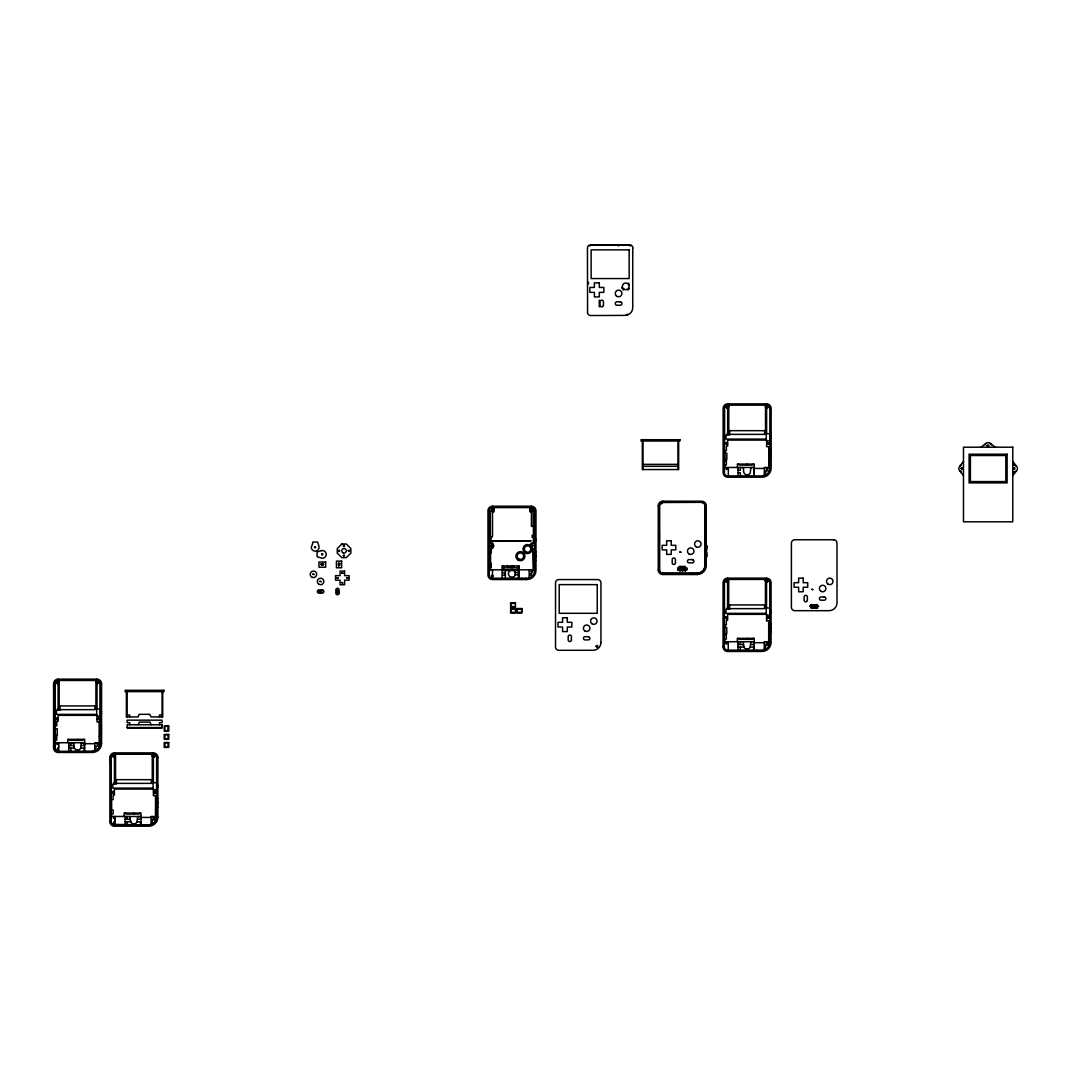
<?xml version="1.0" encoding="UTF-8"?>
<svg xmlns="http://www.w3.org/2000/svg" width="1071" height="1071" viewBox="0 0 1071 1071"><rect width="100%" height="100%" fill="white"/><g stroke="black" fill="none" stroke-linecap="round" stroke-linejoin="round"><path stroke-width="1.5" d="M156.942 817.106L156.968 819.288M705.32 567.617L705.307 565.434M705.548 566.546L705.615 565.434M57.365 717.624C59.735 721.64 53.456 718.239 56.04 718.909C57.392 720.837 57.928 716.847 56.107 718.373M58.088 744.024C56.174 746.045 56.857 741.788 58.637 744.024M96.845 681.491L97.407 683.606L98.96 682.066L97.729 683.097L97.113 682.04L98.358 682.04M98.746 719.337L97.675 718.721L98.572 718.039L99.014 719.819L97.166 719.056L98.05 717.503M112.361 792.446C114.262 790.425 113.566 794.642 111.812 792.446M112.455 792.808C114.195 796.128 114.195 788.778 112.455 792.098M114.436 817.762C111.17 819.181 115.788 815.245 114.356 818.846M154.438 755.497C151.854 753.167 154.304 759.419 153.889 756.809C151.962 755.443 155.951 754.921 154.438 756.742M155.616 793.343L155.228 792.955C152.966 796.101 153.421 788.684 155.228 791.951C152.618 791.215 155.442 794.776 155.349 792.098M492.486 509.649C489.701 507.6 493.262 511.563 492.299 509.97M493.021 509.796L492.432 508.377L491.442 508.845M490.424 545.808C492.339 543.787 491.669 548.044 489.875 545.808M491.643 546.304L492.365 545.474L491.335 545.112M492.486 575.903C489.166 574.618 494.494 577.363 492.151 575.1M532.354 510.091C529.663 509.676 534.402 507.694 532.341 508.779M531.966 510.157L532.769 509.113M532.742 509.796L533.412 509.475L532.648 508.966M532.3 546.304C529.931 543.305 534.536 547.95 532.608 545.112M531.818 572.985L530.935 571.432L532.782 570.656L531.457 571.566L532.341 572.45L532.501 571.138M727.852 406.23L727.289 408.346L725.736 406.793L727.584 406.766L726.955 407.837L726.339 406.766M726.995 443.648C723.996 441.721 728.936 446.138 725.951 444.077M727.53 443.782L726.941 442.363L725.951 442.845M726.459 469.272L726.071 467.866L727.852 467.866L726.339 468.402L726.781 469.446L727.463 468.255M725.736 618.221C724.96 615.624 728.588 618.409 725.884 618.328C722.43 616.909 730.02 615.691 726.566 618.931M767.934 407.475C766.019 410.809 766.394 403.218 768.001 406.94C767.385 409.577 765.631 405.347 767.934 406.766M768.59 443.099C768.844 445.63 765.805 442.577 768.322 442.845C771.669 444.237 764.627 445.697 767.331 442.363M766.662 468.763C768.576 466.742 767.907 470.999 766.113 468.763M766.742 581.888C763.837 581.218 770.062 578.768 767.76 581.888C765.845 582.932 766.809 579.331 767.934 581.192M767.264 618.81C764.962 614.741 771.2 618.168 768.59 617.9C768.188 615.397 766.033 619.118 768.402 618.221M57.566 743.341L56.281 743.394M113.901 817.066L114.985 817.762M532.983 545.112L533.412 545.447M767.572 468.067L766.756 467.666L766.769 468.402M727.075 642.332C729.632 643.002 724.21 643.885 727.396 642.52M100.165 745.992L100.754 745.028L100.005 745.389M138.132 724.706L139.431 722.108L149.98 722.122L151.105 724.706M490.96 545.112L490.451 545.621M492.151 576.332L493.021 576.037M532.501 508.912L531.644 508.966M767.733 468.147L768.001 468.402M56.281 681.758C59.079 679.081 59.079 685.694 56.281 683.017M58.744 746.902L57.593 748.401A1.62 1.62 0 0 0 57.593 750.691L58.088 751.159A3.24 3.24 0 0 1 54.849 747.919L54.849 683.686A3.24 3.24 0 0 1 58.088 680.446L97.019 680.446A3.24 3.24 0 0 1 100.259 683.686L100.259 743.381A7.792 7.792 0 0 1 92.481 751.159L58.088 751.333A3.4 3.4 0 0 1 54.688 747.919L54.688 683.686A3.4 3.4 0 0 1 58.088 680.286L97.019 680.286A3.4 3.4 0 0 1 100.433 683.686L100.433 743.381A7.952 7.952 0 0 1 92.481 751.333L92.481 752.458L58.088 752.458A4.538 4.538 0 0 1 53.55 747.919L53.55 683.686A4.538 4.538 0 0 1 58.088 679.148L97.019 679.148A4.538 4.538 0 0 1 101.558 683.686L101.558 743.381A9.09 9.09 0 0 1 92.481 752.458M98.693 744.921L98.693 743.14L96.912 743.14M115.079 820.627L113.941 822.126A1.62 1.62 0 0 0 113.941 824.416L148.829 824.898A7.792 7.792 0 0 0 156.607 817.106L156.607 757.411A3.24 3.24 0 0 0 153.367 754.171L114.436 754.171A3.24 3.24 0 0 0 111.197 757.411L111.197 821.644A3.24 3.24 0 0 0 114.436 824.898M588.541 282.316L588.541 283.869M661.128 503.892L662.36 503.383M727.785 582.276C729.619 579.987 724.625 579.331 725.803 582.008M727.222 641.797L725.669 642.694L726.566 644.247M766.22 642.386L768.416 642.386M768.416 643.644L767.639 644.247M959.75 466.246L963.472 461.4M1012.778 475.685L1016.499 470.838M490.638 546.304L490.451 545.982M94.757 749.995L95.051 749.74A3.574 3.574 0 0 0 95.855 746.126L99.764 746.126M151.091 823.719L151.399 823.479A3.574 3.574 0 0 0 152.202 819.851L156.112 819.851M764.333 474.721L764.64 474.48A3.574 3.574 0 0 0 765.444 470.852L769.339 470.852M764.266 648.972L764.574 648.731A3.574 3.574 0 0 0 765.377 645.117L769.273 645.117M154.773 818.846C157.45 816.048 150.837 816.048 153.514 818.846M980.982 447.196L985.829 443.474M84.007 739.351L82.708 740.329L69.816 740.329L68.517 739.351M140.341 813.09L139.043 814.054L126.15 814.054L124.865 813.09M516.517 569.812L519.114 567.858L519.114 578.246M753.582 464.091L752.284 465.068L739.392 465.068L738.093 464.091M753.515 638.343L752.217 639.32L739.325 639.32L738.026 638.343M492.888 508.832L493.611 509.073M728.052 406.498L728.775 406.739M589.425 245.794L590.523 245.794M629.775 245.794L630.886 245.794M626 315.088L626.856 314.727A3.574 3.574 0 0 0 627.593 314.164M113.084 755.028L114.985 756.113L113.084 757.21M114.048 816.53L113.365 817.133M752.003 467.465L750.758 468.429L750.236 473.141A3.574 3.574 0 0 1 743.569 471.36L743.528 468.429L742.27 467.465M751.936 641.716L750.677 642.68L750.155 647.393A3.574 3.574 0 0 1 743.502 645.612L743.461 642.68L742.203 641.716M82.427 742.725L81.168 743.689L80.646 748.415A3.574 3.574 0 0 1 73.993 746.621L73.939 743.689L72.694 742.725M138.761 816.463L137.516 817.414L136.994 822.14A3.574 3.574 0 0 1 130.327 820.346L130.287 817.414L129.029 816.463M590.683 244.938L629.614 244.938M727.678 403.874L766.608 403.874A4.538 4.538 0 0 1 771.147 408.426L771.147 468.121A9.09 9.09 0 0 1 762.057 477.197L727.678 477.197A4.538 4.538 0 0 1 723.126 472.659L723.126 408.426A4.538 4.538 0 0 1 727.678 403.874L727.678 433.728M727.678 405.628L728.775 405.628M765.497 405.628L766.608 405.628M727.678 405.963L728.775 405.963M765.497 405.963L766.956 406.511M727.678 406.337L728.775 406.337M765.497 406.337L766.608 406.337M765.497 406.739L766.608 406.739M765.497 407.06L766.1 406.793M724.424 408.426L724.424 472.659A3.24 3.24 0 0 0 727.678 475.899L762.057 475.899A7.792 7.792 0 0 0 769.848 468.121L769.848 408.426A3.24 3.24 0 0 0 766.608 405.173L727.678 405.173A3.24 3.24 0 0 0 724.424 408.426L724.424 441.185M728.775 430.676L765.497 430.676M764.654 433.728L769.848 433.728M729.619 434.371L764.654 434.371L764.654 430.676M769.848 436.392L771.147 436.392M769.848 438.2L771.147 438.2M766.274 439.11L726.058 439.11L726.058 435.027L729.619 435.027L729.619 430.676M766.608 440.864L769.848 440.864M769.848 446.701L766.608 446.701L766.608 440.087L727.678 440.087L727.678 446.058L726.379 446.058L726.379 450.596L724.88 450.596L724.88 460.972L726.379 460.972L726.379 464.868L724.88 464.868L724.88 467.465L754.279 467.465M769.848 449.686L771.147 449.686M769.848 452.872L771.147 452.872M724.88 453.194L726.834 453.194L726.834 459.673L724.88 459.673M769.848 454.814L771.147 454.814M769.848 457.986L771.147 457.986M768.75 460.972L769.848 460.972M642.975 464.359L678.01 464.359M1012.778 465.296L1014.21 465.296A3.24 3.24 0 0 1 1017.45 468.549A3.24 3.24 0 0 1 1014.21 471.789L1012.778 471.789M642.975 466.313L678.01 466.313M754.279 468.442L764.333 468.442M738.053 470.249L740.396 470.249L740.396 467.465M738.053 472.82L740.396 472.82L740.396 475.899M662.882 501.857L662.882 501.201A4.538 4.538 0 0 0 658.25 505.74L658.25 569.986A4.538 4.538 0 0 0 662.788 574.525L697.181 574.525A9.09 9.09 0 0 0 706.258 565.434L706.258 505.74A4.538 4.538 0 0 0 701.719 501.201L662.788 501.201L662.788 502.339A3.4 3.4 0 0 0 659.388 505.74L659.388 569.986A3.4 3.4 0 0 0 662.788 573.387L697.181 573.387A7.952 7.952 0 0 0 705.133 565.434L705.133 505.74A3.4 3.4 0 0 0 701.719 502.339L662.788 502.5A3.24 3.24 0 0 0 659.549 505.74L659.549 569.986A3.24 3.24 0 0 0 662.788 573.226L697.181 573.213A7.765 7.765 0 0 0 704.932 565.943L704.959 505.74A3.24 3.24 0 0 0 701.719 502.5M658.25 505.74L659.388 505.74M705.133 505.74L706.258 505.74M492.513 506.222L531.43 506.222A4.538 4.538 0 0 1 535.982 510.76L535.982 570.455A9.09 9.09 0 0 1 526.892 579.545L492.513 579.545A4.538 4.538 0 0 1 487.961 575.007L487.961 510.76A4.538 4.538 0 0 1 492.513 506.222L492.513 536.076L491.857 537.374L490.371 537.374M492.513 507.975L493.611 507.975M530.332 507.975L531.43 507.975M492.513 508.297L493.611 508.297M492.513 508.671L493.611 508.671M489.26 510.76L489.26 575.007A3.24 3.24 0 0 0 492.513 578.246L526.892 578.246A7.792 7.792 0 0 0 534.683 570.455L534.683 510.76A3.24 3.24 0 0 0 531.43 507.52L492.513 507.52A3.24 3.24 0 0 0 489.26 510.76L489.26 543.533M492.513 510.76L490.371 510.76L490.371 543.211L492.513 543.211L492.513 548.392L490.371 548.392M531.43 511.095L533.572 511.095L533.572 526.343M490.558 511.416L493.811 511.416L493.811 507.52M489.26 511.737L490.371 511.737M533.572 511.737L534.683 511.737M534.683 526.343L531.43 526.343L531.43 506.222M704.959 533.706L706.258 533.706M534.683 535.42L532.086 535.42L532.086 537.374L534.683 537.374M704.959 535.527L706.258 535.527M659.388 538.512L658.893 505.74M534.683 539.315L535.982 539.315M490.879 540.748L531.109 540.748L490.879 541.39M534.683 541.257L535.982 541.257M489.26 543.01L490.371 543.01M534.683 543.211L531.43 543.211L531.43 547.589M704.959 547.013L706.914 547.013M489.26 548.593L490.371 548.593M531.43 549.048L534.683 549.048M704.959 550.066L706.914 550.066L706.914 545.474M704.959 550.186L706.258 550.186M534.683 551.967L535.982 551.967M704.959 552.261L706.914 552.261L706.914 556.853M490.371 552.944L491.214 552.944L491.214 548.392A2.597 2.597 0 0 0 493.744 545.808A2.597 2.597 0 0 0 491.147 543.211M534.683 555.206L535.982 555.206M704.959 555.314L706.914 555.314M534.683 557.161L535.982 557.161M692.308 559.598L689.068 559.598A1.62 1.62 0 0 0 687.448 561.217A1.62 1.62 0 0 0 689.068 562.837L692.308 562.837A1.62 1.62 0 0 0 693.941 561.217A1.62 1.62 0 0 0 692.308 559.598L692.87 559.691M534.683 560.401L535.982 560.401M490.371 563.319L491.214 563.319L491.214 567.215L489.715 567.215L489.715 569.812L533.572 569.812L533.572 549.048M533.572 563.319L534.683 563.319M705.133 565.434L706.258 565.434M502.245 565.916L519.114 565.916L516.517 567.858L504.829 567.858L502.245 565.916L502.245 578.246M679.228 566.412L685.279 566.412M533.572 569.491L534.683 569.491M658.25 569.986L659.455 569.986M502.245 570.455L518.779 570.455L518.779 565.916M515.338 572.597L518.458 572.597M502.245 572.891L505.485 572.891M515.338 574.806L519.114 574.806M502.245 575.167L505.485 575.167M727.611 578.139L766.541 578.139A4.538 4.538 0 0 1 771.08 582.678L771.08 642.372A9.09 9.09 0 0 1 761.99 651.449L727.611 651.449A4.538 4.538 0 0 1 723.059 646.911L723.059 582.678A4.538 4.538 0 0 1 727.611 578.139L727.611 607.98M765.43 579.893L766.541 579.893M765.43 580.214L766.541 580.214M765.43 580.589L766.541 580.589M765.43 580.991L766.153 580.75M765.43 581.312L765.979 581.379M724.357 582.678L724.357 646.911A3.24 3.24 0 0 0 727.611 650.151L761.99 650.151A7.792 7.792 0 0 0 769.781 642.372L769.781 582.678A3.24 3.24 0 0 0 766.541 579.438L727.611 579.438A3.24 3.24 0 0 0 724.357 582.678L724.357 615.437M515.338 603.428L512.299 603.428A1.553 1.553 0 0 0 510.733 604.981A1.553 1.553 0 0 0 512.299 606.534L515.338 606.534M728.708 604.928L765.43 604.928M764.587 607.98L769.781 607.98M729.552 608.636L764.587 608.636L764.587 604.928M515.338 609.265L512.299 609.265A1.553 1.553 0 0 0 510.733 610.818A1.553 1.553 0 0 0 512.299 612.371L515.338 612.371M769.781 610.644L771.08 610.644M769.781 612.465L771.08 612.465M766.207 613.362L725.977 613.362L725.977 609.279L729.552 609.279L729.552 604.928M766.541 615.115L769.781 615.115M769.781 620.952L766.541 620.952L766.541 614.339L727.611 614.339L727.611 620.31L726.312 620.31L726.312 624.848L724.813 624.848L724.813 635.237L726.312 635.237L726.312 639.119L724.813 639.119L724.813 641.716L754.212 641.716M769.781 623.938L771.08 623.938M769.781 627.124L771.08 627.124M724.813 627.445L726.767 627.445L726.767 633.938L724.813 633.938M769.781 629.065L771.08 629.065M769.781 632.251L771.08 632.251M768.683 635.237L769.781 635.237M754.212 642.694L764.266 642.694M737.986 644.514L743.502 644.514M750.637 644.514L754.212 644.514M723.059 646.911L724.357 646.911M737.986 647.071L743.85 647.071M750.302 647.071L754.212 647.071M95.921 680.902L97.019 680.902M95.921 681.223L97.019 681.223M95.921 681.598L97.019 681.598M95.921 681.999L97.019 681.999M95.921 682.321L97.019 682.388M53.55 683.686L54.849 683.686M100.433 683.686L101.558 683.686M59.2 705.936L95.921 705.936M95.078 708.989L100.259 708.989M60.043 709.645L95.078 709.645L95.078 705.936M100.259 711.653L101.558 711.653M100.259 713.473L101.558 713.473M96.698 714.384L56.468 714.384L56.468 710.287L60.043 710.287L60.043 705.936M127.034 714.973L129.631 714.973L129.631 716.914M162.069 714.973L159.472 714.973L159.472 716.914M97.019 716.124L100.259 716.124M54.849 716.459L54.193 683.686M100.259 721.974L97.019 721.974L97.019 715.348L58.088 715.348L58.088 721.318L56.79 721.318L56.79 725.857L55.304 725.857L55.304 736.246L56.79 736.246L56.79 740.141L55.304 740.141L55.304 742.725L84.689 742.725M100.259 724.947L101.558 724.947M127.168 727.557L162.069 727.557M100.259 728.133L101.558 728.133M55.304 728.775L57.245 728.775L57.245 735.268L55.304 735.268M100.259 730.074L101.558 730.074M100.259 733.26L101.558 733.26M99.161 736.246L100.259 736.246M100.433 743.381L101.558 743.381M84.689 743.702L94.757 743.702M68.798 745.523L73.993 745.523M81.128 745.523L84.689 745.523M53.55 747.919L54.755 747.919M68.798 748.08L74.327 748.08M80.78 748.08L84.689 748.08M114.436 752.873L153.367 752.873A4.538 4.538 0 0 1 157.906 757.411L157.906 817.106A9.09 9.09 0 0 1 148.829 826.196L114.436 826.196A4.538 4.538 0 0 1 109.898 821.644L109.898 757.411A4.538 4.538 0 0 1 114.436 752.873L114.436 782.714M152.256 754.627L153.367 754.627M152.256 754.948L153.367 754.948M152.256 755.323L153.367 755.323M152.256 755.724L153.367 755.724M152.256 756.059L153.367 756.113M109.898 757.411L111.197 757.411M157.906 757.411L156.768 757.411A3.4 3.4 0 0 0 153.367 754.011L114.436 754.011A3.4 3.4 0 0 0 111.023 757.411L111.023 821.644A3.4 3.4 0 0 0 114.436 825.058L148.829 825.058A7.952 7.952 0 0 0 156.768 817.106L157.906 817.106M115.534 779.675L152.256 779.675M151.413 782.714L156.607 782.714M116.378 783.37L151.413 783.37L151.413 779.675M156.607 785.378L157.906 785.378M156.607 787.198L157.906 787.198M153.046 788.109L112.816 788.109L112.816 784.012L116.378 784.012L116.378 779.675M153.367 789.863L156.607 789.863M111.197 790.184L110.541 757.411M156.607 795.699L153.367 795.699L153.367 789.073L114.436 789.073L114.436 795.043L113.138 795.043L113.138 799.595L111.638 799.595L111.638 809.971L113.138 809.971L113.138 813.866L111.638 813.866L111.638 816.463L141.037 816.463M156.607 798.685L157.906 798.685M156.607 801.858L157.906 801.858M156.607 803.812L157.906 803.812M156.607 806.985L157.906 806.985M155.509 809.971L156.607 809.971M141.037 817.427L151.091 817.427M125.146 819.248L130.327 819.248M137.463 819.248L141.037 819.248M109.898 821.644L111.089 821.644M125.146 821.805L130.675 821.805M137.128 821.805L141.037 821.805M530.332 509.073L531.43 509.408M766.983 644.247L766.22 643.644M502.245 567.858L504.829 569.812M990.421 443.474L995.267 447.196M1012.778 461.4L1016.499 466.246M959.75 470.838L963.472 475.685M743.984 647.393L743.502 645.612M130.809 822.14L130.327 820.346M74.461 748.415L73.993 746.621M768.75 446.701L768.75 467.465L764.333 467.465L764.333 475.551M768.683 620.952L768.683 641.716L764.266 641.716L764.266 649.816M766.608 403.874L766.608 433.728M766.541 578.139L766.541 607.98M766.274 433.728L766.274 440.087M766.207 607.98L766.207 614.339M765.497 405.173L765.497 433.728M765.43 579.438L765.43 607.98M756.862 650.151L756.862 651.449M754.279 475.899L754.279 464.091L737.41 464.091L737.41 467.465M754.212 650.151L754.212 638.343L737.343 638.343L737.343 641.716M753.756 467.465L753.756 475.899M753.689 641.716L753.689 644.514M753.689 647.071L753.689 650.151M747.143 464.091L747.143 465.068M747.143 474.922L747.143 475.899M747.076 638.343L747.076 639.32M747.076 649.187L747.076 650.151M740.329 641.716L740.329 644.514M740.329 647.071L740.329 650.151M738.053 467.465L738.053 475.899M737.986 641.716L737.986 650.151M728.775 405.173L728.775 433.728L727.022 433.728L727.022 435.027M728.708 579.438L728.708 607.98L726.955 607.98L726.955 609.279M728.32 467.465L728.32 475.899M728.253 641.716L728.253 650.151M727.611 650.151L727.611 651.449M701.719 502.339L701.625 501.857M697.181 573.387L697.181 574.525M692.053 573.226L692.053 574.525M686.792 567.71L686.792 570.308M678.653 441.011L678.653 469.553L642.319 469.553L642.319 441.011M678.01 441.011L678.01 469.553M677.715 567.71L677.715 570.308M662.788 573.387L662.788 574.525M659.067 506.396L659.067 537.414M642.975 441.011L642.975 469.553M632.733 248.057L632.733 307.752A7.658 7.658 0 0 1 625.076 315.396L590.683 315.53A3.24 3.24 0 0 1 587.444 312.29M618.462 244.938L618.462 245.982M599.291 300.188L599.291 306.868M587.577 312.29L587.444 248.057A3.24 3.24 0 0 1 590.683 244.804L629.614 244.804A3.24 3.24 0 0 1 632.867 248.057M533.572 535.42L533.572 537.374M533.385 543.211L533.385 511.416L530.145 511.416L530.265 507.333L493.677 507.333L493.611 512.259M533.385 569.812L532.796 548.392A2.597 2.597 0 0 1 531.497 548.057M530.332 507.52L530.332 512.259M529.168 569.812L529.168 577.898M525.66 578.246L525.66 579.545M521.764 578.246L521.764 579.545M518.458 569.812L518.458 578.246M513.852 565.916L513.852 567.309L507.172 567.309L507.172 565.916M511.978 565.916L511.978 567.858M511.978 577.269L511.978 578.246M505.351 569.812L505.351 578.246M492.513 569.812L492.513 578.246M490.879 537.374L490.879 543.211M490.558 548.392L490.558 569.812M162.725 691.612L162.725 716.914L151.038 716.914L149.739 714.317L139.19 714.344L138.065 716.914L126.391 716.914L126.391 691.612M162.069 691.612L162.069 716.914M159.472 724.759L159.472 722.684L162.069 722.684L162.069 720.154L127.168 720.154L127.168 722.684L129.765 722.684L129.765 724.759M155.509 795.699L155.509 816.463L151.091 816.463L151.091 824.55M153.367 752.873L153.367 782.714M153.046 782.714L153.046 789.073M152.256 754.171L152.256 782.714M148.829 825.058L148.829 826.196M143.701 824.898L143.701 826.196M141.037 824.898L141.037 813.09L124.169 813.09L124.169 816.463M140.515 816.463L140.515 819.248M140.515 821.805L140.515 824.898M133.902 813.09L133.902 814.054M133.902 823.92L133.902 824.898M127.154 816.463L127.154 819.248M127.154 821.805L127.154 824.898M127.034 691.612L127.034 716.914M125.146 816.463L125.146 824.898M115.534 754.171L115.534 782.714L113.78 782.714L113.78 784.012M115.079 816.463L115.079 824.898M114.436 825.058L114.436 826.196M99.161 721.974L99.161 742.725L94.757 742.725L94.757 750.825M97.019 679.148L97.019 708.989M96.698 708.989L96.698 715.348M95.921 680.446L95.921 708.989M84.689 751.159L84.689 739.351L67.821 739.351L67.821 742.725M84.181 742.725L84.181 745.523M84.181 748.08L84.181 751.159M77.554 739.351L77.554 740.329M77.554 750.195L77.554 751.159M70.806 742.725L70.806 745.523M70.806 748.08L70.806 751.159M68.798 742.725L68.798 751.159M59.2 680.446L59.2 708.989L57.446 708.989L57.446 710.287M58.744 742.725L58.744 751.159M58.088 679.148L58.088 708.989M58.088 751.333L58.088 752.458M961.196 471.682A3.24 3.24 0 0 1 961.196 465.416M984.985 444.934A3.24 3.24 0 0 1 991.251 444.934M629.373 288.447A4.217 4.217 0 0 1 627.834 289.987M623.617 289.987A4.217 4.217 0 0 1 622.746 289.317M622.077 288.447A4.217 4.217 0 0 1 621.649 287.43M629.333 284.739A2.329 2.329 0 0 1 628.65 283.092M530.962 547.642A2.597 2.597 0 0 1 530.547 547.107M530.292 546.478A2.597 2.597 0 0 1 532.796 543.211M511.054 570.254A3.574 3.574 0 0 0 509.14 575.877A3.574 3.574 0 0 0 515.057 575.488L515.057 571.914A3.574 3.574 0 0 0 512.902 570.254M600.951 642.506L600.911 643.015A7.765 7.765 0 0 1 593.16 650.284L558.781 650.298A3.24 3.24 0 0 1 555.528 647.058L555.528 582.811A3.24 3.24 0 0 1 558.781 579.572L597.698 579.572A3.24 3.24 0 0 1 600.951 582.811L600.951 642.506M312.585 543.854L311.286 547.254A3.896 3.896 0 0 0 315.691 551.11A3.896 3.896 0 0 0 318.944 546.237L317.565 542.06L312.799 542.06L312.585 543.854M56.683 682.2C57.566 684.931 58.811 680.286 56.683 682.2M97.113 743.85C97.983 746.567 99.228 741.922 97.113 743.85M113.031 755.939C113.861 758.656 115.213 754.011 113.031 755.939M153.448 817.575C154.331 820.292 155.576 815.647 153.448 817.575M314.486 547.067C315.356 549.771 316.628 545.179 314.486 547.067M312.839 574.176L314.084 574.511L312.839 574.176M321.635 554.202C322.505 556.933 323.75 552.275 321.635 554.202M320.657 564.256C323.295 567.898 325.865 561.378 320.657 564.256M319.975 581.312L321.22 581.647L319.975 581.312M318.997 591.366C321.568 594.753 324.031 588.662 318.997 591.366M319.975 591.366L321.22 591.701L319.975 591.366M338.503 550.628C339.373 553.359 340.618 548.713 338.503 550.628M338.503 563.279C337.793 570.508 342.037 561.378 338.503 563.279M336.843 577.738L338.101 578.072L336.843 577.738M336.843 591.366L338.101 591.701L336.843 591.366M336.843 590.389C336.08 597.323 340.19 588.769 336.843 590.389M343.363 545.768C344.233 548.499 345.478 543.84 343.363 545.768M343.363 555.501C344.233 558.219 345.478 553.573 343.363 555.501M341.703 572.878L342.961 573.213L341.703 572.878M341.703 582.611L342.894 583.093L341.769 582.45M348.236 550.628C349.106 553.359 350.351 548.713 348.236 550.628M346.576 577.738L347.821 578.072L346.576 577.738M529.85 574.096C531.042 577.818 532.742 571.472 529.85 574.096M596.119 646.148C597.31 649.869 599.01 643.524 596.119 646.148M679.898 552.007L680.848 552.261L679.898 552.007M677.742 568.835L678.987 569.17L677.742 568.835M679.027 567.215L680.286 567.55L679.027 567.215M679.027 570.455L680.286 570.803L679.027 570.455M680.326 568.835L681.584 569.17L680.326 568.835M681.625 567.215L682.883 567.55L681.625 567.215M681.625 570.455L682.883 570.803L681.625 570.455M682.923 568.835L684.182 569.17L682.923 568.835M684.222 567.215L685.48 567.55L684.222 567.215M684.222 570.455L685.48 570.803L684.222 570.455M685.52 568.835L686.779 569.17L685.52 568.835M726.205 581.192C727.075 583.923 728.32 579.277 726.205 581.192M766.622 642.828C767.505 645.559 768.75 640.913 766.622 642.828M809.689 606.199L810.934 606.534L809.689 606.199M811.858 589.358L812.795 589.612L811.858 589.358M810.988 604.58L812.233 604.914L810.988 604.58M810.988 607.819L812.233 608.154L810.988 607.819M812.273 606.199L813.465 606.695L812.34 606.039M813.572 604.58L814.83 604.914L813.572 604.58M813.572 607.819L814.83 608.154L813.572 607.819M814.87 606.199L816.129 606.534L814.87 606.199M816.169 604.58L817.427 604.914L816.169 604.58M816.169 607.819L817.427 608.154L816.169 607.819M817.468 606.199L818.726 606.534L817.534 606.039M961.035 468.281C962.307 472.244 964.114 465.483 961.035 468.281M987.114 445.509C988.386 449.472 990.206 442.711 987.114 445.509M1013.206 468.281C1014.478 472.244 1016.285 465.483 1013.206 468.281M341.783 544.001L337.245 548.553L337.245 553.091L341.783 557.63L346.321 557.63L350.873 553.091L350.873 548.553L346.321 544.001L341.783 544.001M321.313 550.628L317.123 552.007L317.123 556.759L322.317 558.286A3.896 3.896 0 0 0 326.173 553.881A3.896 3.896 0 0 0 321.313 550.628M629.146 249.864L591.125 249.864L591.125 278.554L629.146 278.554L629.146 249.864M599.318 282.891L594.392 282.891L594.392 287.443L589.84 287.443L589.84 292.37L594.392 292.37L594.392 296.908L599.318 296.908L599.318 292.37L603.857 292.37L603.857 287.443L599.318 287.443L599.318 282.891M620.216 301.808L616.963 301.808A1.714 1.714 0 0 0 615.249 303.535A1.714 1.714 0 0 0 616.963 305.248L620.216 305.248A1.714 1.714 0 0 0 621.93 303.535A1.714 1.714 0 0 0 620.216 301.808M679.951 439.712L641.02 439.712L641.02 441.011L679.951 441.011L679.951 439.712M1012.778 447.196L963.472 447.196L963.472 521.818L1012.778 521.818L1012.778 447.196M1007.115 454.211L969.094 454.211L969.094 482.887L1007.115 482.887L1007.115 454.211M1005.816 455.51L970.393 455.51L970.393 481.589L1005.816 481.589L1005.816 455.51M833.666 539.771L794.736 539.771A3.347 3.347 0 0 0 791.402 543.104L791.402 607.337A3.347 3.347 0 0 0 794.736 610.684L829.128 610.684A7.885 7.885 0 0 0 837.013 602.799L837.013 543.104A3.347 3.347 0 0 0 833.666 539.771M671.222 540.788L666.684 540.788L666.684 545.326L662.146 545.326L662.146 549.865L666.684 549.865L666.684 554.403L671.222 554.403L671.222 549.865L675.774 549.865L675.774 545.326L671.222 545.326L671.222 540.788M341.622 561.097L336.428 561.097L336.428 567.791L341.622 567.791L341.622 561.097M325.664 562.007L318.971 562.007L318.971 567.202L325.664 567.202L325.664 562.007M344.608 571.097L340.069 571.097L340.069 575.636L335.518 575.636L335.518 580.174L340.069 580.174L340.069 584.726L344.608 584.726L344.608 580.174L349.146 580.174L349.146 575.636L344.608 575.636L344.608 571.097M803.17 578.139L798.631 578.139L798.631 582.691L794.093 582.691L794.093 587.229L798.631 587.229L798.631 591.768L803.17 591.768L803.17 587.229L807.721 587.229L807.721 582.691L803.17 582.691L803.17 578.139M597.23 584.632L559.209 584.632L559.209 613.308L597.23 613.308L597.23 584.632M322.224 589.907L318.971 589.907A1.62 1.62 0 0 0 317.351 591.527A1.62 1.62 0 0 0 318.971 593.16L322.224 593.16A1.62 1.62 0 0 0 323.844 591.527A1.62 1.62 0 0 0 322.224 589.907M824.255 596.962L821.015 596.962A1.62 1.62 0 0 0 819.395 598.582A1.62 1.62 0 0 0 821.015 600.202L824.255 600.202A1.62 1.62 0 0 0 824.817 597.056L824.255 596.962M515.472 602.705L510.613 602.705L510.613 607.257L515.472 607.257L515.472 602.705M515.472 608.542L510.613 608.542L510.613 613.094L515.472 613.094L515.472 608.542M521.965 608.542L516.771 608.542L516.771 613.094L521.965 613.094L521.965 608.542M520.278 609.265L518.458 609.265A1.553 1.553 0 0 0 516.905 610.818A1.553 1.553 0 0 0 518.458 612.371L520.278 612.371A1.553 1.553 0 0 0 521.831 610.818A1.553 1.553 0 0 0 520.278 609.265M567.309 617.753L562.57 617.753L562.57 622.305L558.031 622.305L558.031 627.03L562.57 627.03L562.57 631.582L567.309 631.582L567.309 627.03L571.847 627.03L571.847 622.305L567.309 622.305L567.309 617.753M588.3 636.669L585.047 636.669A1.62 1.62 0 0 0 583.427 638.289A1.62 1.62 0 0 0 585.047 639.909L588.3 639.909A1.62 1.62 0 0 0 588.849 636.763L588.3 636.669M163.917 690.313L125.187 690.313L125.187 691.612L163.917 691.612L163.917 690.313M162.069 724.759L127.168 724.759L127.168 727.945L162.069 727.945L162.069 724.759M168.749 726.004L164.211 726.004L164.211 731.185L168.749 731.185L168.749 726.004M168.749 734.438L164.211 734.438L164.211 739.298L168.749 739.298L168.749 734.438M168.04 739.164L164.934 739.164L164.934 736.125A1.553 1.553 0 0 1 166.487 734.559A1.553 1.553 0 0 1 168.04 736.125L168.04 739.164M168.749 742.538L164.211 742.538L164.211 747.411L168.749 747.411L168.749 742.538M168.04 742.672L164.934 742.672L164.934 745.724A1.553 1.553 0 0 0 166.487 747.277A1.553 1.553 0 0 0 168.04 745.724L168.04 742.672M807.387 600.202L807.387 596.962A1.62 1.62 0 0 0 805.767 595.342A1.62 1.62 0 0 0 804.147 596.962L804.147 600.202A1.62 1.62 0 0 0 805.767 601.822A1.62 1.62 0 0 0 807.387 600.202M675.44 562.837L675.44 559.598A1.62 1.62 0 0 0 673.82 557.978A1.62 1.62 0 0 0 672.2 559.598L672.2 562.837A1.62 1.62 0 0 0 673.82 564.471A1.62 1.62 0 0 0 675.44 562.837M603.442 305.155L603.442 301.902A1.714 1.714 0 0 0 601.715 300.188A1.714 1.714 0 0 0 600.001 301.902L600.001 305.155A1.714 1.714 0 0 0 601.715 306.868A1.714 1.714 0 0 0 603.442 305.155M571.432 639.909L571.432 636.669A1.62 1.62 0 0 0 569.799 635.049A1.62 1.62 0 0 0 568.179 636.669L568.179 639.909A1.62 1.62 0 0 0 569.799 641.542A1.62 1.62 0 0 0 571.432 639.909M339.092 593.16L339.092 589.907A1.62 1.62 0 0 0 337.472 588.287A1.62 1.62 0 0 0 335.852 589.907L335.852 593.16A1.62 1.62 0 0 0 337.472 594.78A1.62 1.62 0 0 0 339.092 593.16M168.04 729.498L168.04 727.691A1.553 1.553 0 0 0 166.487 726.125A1.553 1.553 0 0 0 164.934 727.691L164.934 729.498A1.553 1.553 0 0 0 166.487 731.065A1.553 1.553 0 0 0 168.04 729.498M821.015 591.339A3.24 3.24 0 0 0 825.888 588.528A3.24 3.24 0 0 0 821.015 585.717A3.24 3.24 0 0 0 821.015 591.339M827.803 583.963A3.24 3.24 0 0 0 832.997 581.807A3.24 3.24 0 0 0 828.539 578.394A3.24 3.24 0 0 0 827.803 583.963M689.068 553.975A3.24 3.24 0 0 0 693.941 551.163A3.24 3.24 0 0 0 689.068 548.352A3.24 3.24 0 0 0 689.068 553.975M696.204 546.839A3.24 3.24 0 0 0 701.077 544.028A3.24 3.24 0 0 0 696.204 541.216A3.24 3.24 0 0 0 696.204 546.839M318.971 584.284A3.24 3.24 0 0 0 323.844 581.473A3.24 3.24 0 0 0 318.971 578.661A3.24 3.24 0 0 0 318.971 584.284M311.835 577.149A3.24 3.24 0 0 0 316.708 574.337A3.24 3.24 0 0 0 311.835 571.526A3.24 3.24 0 0 0 311.835 577.149M342.921 552.783A2.276 2.276 0 0 0 346.321 550.815A2.276 2.276 0 0 0 342.921 548.847A2.276 2.276 0 0 0 342.921 552.783M623.697 288.983A3.347 3.347 0 0 0 629.038 286.774A3.347 3.347 0 0 0 624.447 283.253A3.347 3.347 0 0 0 623.697 288.983M616.548 296.118A3.347 3.347 0 0 0 621.903 293.909A3.347 3.347 0 0 0 617.311 290.388A3.347 3.347 0 0 0 616.548 296.118M585.047 631.047A3.24 3.24 0 0 0 589.92 628.235A3.24 3.24 0 0 0 585.047 625.424A3.24 3.24 0 0 0 585.047 631.047M591.835 623.67A3.24 3.24 0 0 0 597.029 621.528A3.24 3.24 0 0 0 592.571 618.101A3.24 3.24 0 0 0 591.835 623.67M518.136 560.12A4.538 4.538 0 0 0 524.951 556.184A4.538 4.538 0 0 0 518.136 552.248A4.538 4.538 0 0 0 518.136 560.12M518.779 558.995A3.24 3.24 0 0 0 523.652 556.184A3.24 3.24 0 0 0 518.779 553.372A3.24 3.24 0 0 0 518.779 558.995M525.272 552.984A4.538 4.538 0 0 0 532.086 549.048A4.538 4.538 0 0 0 525.272 545.112A4.538 4.538 0 0 0 525.272 552.984M525.928 551.86A3.24 3.24 0 0 0 530.788 549.048A3.24 3.24 0 0 0 525.928 546.237A3.24 3.24 0 0 0 525.928 551.86"/></g></svg>
